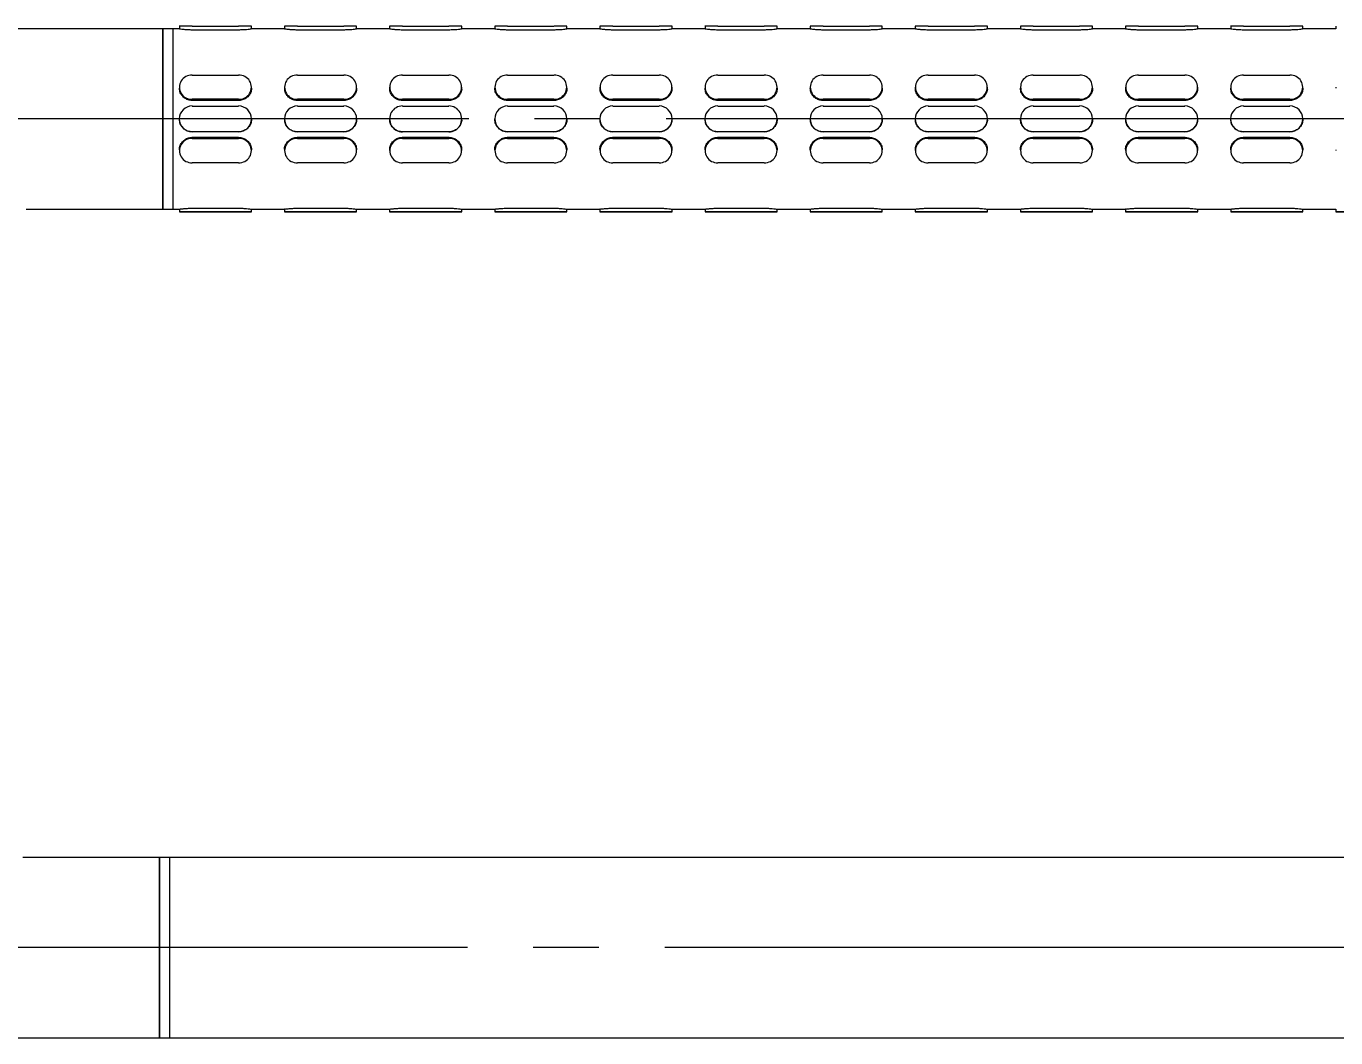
# Model space of a CAD drawing. Extents: x 0 to 2170, y 0 to 1590.
# Drawn here: x 319.8 to 572.6, y 684.1 to 879.4 of the extents above; entities that cross this region are included whole.
import ezdxf

# ---------------------------------------------------------------- set-up
doc = ezdxf.new("R2010")
doc.units = 0
doc.header["$LTSCALE"] = 10
doc.header["$MEASUREMENT"] = 0
doc.header["$PDMODE"] = 3
doc.header["$PDSIZE"] = -10
for name, pattern in [('CENTERX2', [20.32, 12.7, -2.54, 2.54, -2.54]), ('SLD-中心线', [34.29, 30.48, -1.27, 1.27, -1.27]), ('SLD-实线', [0])]:
    doc.linetypes.add(name, pattern=pattern)
doc.layers.get('0').update_dxf_attribs({"linetype": 'CONTINUOUS'})
doc.layers.get('DEFPOINTS').update_dxf_attribs({"linetype": 'CONTINUOUS'})
doc.layers.add('10', color=7, linetype='CONTINUOUS')
doc.layers.add('中心线层', color=1, linetype='CENTERX2', lineweight=25)
doc.styles.add('Daelim Dimension', font='')
doc.styles.get('Daelim Dimension').set_extended_font_data('나눔고딕')
doc.dimstyles.new('DEFAULT', dxfattribs={"dimscale": 2, "dimtxt": 2, "dimasz": 2, "dimexe": 0, "dimexo": 2, "dimgap": 1, "dimtad": 1, "dimdec": 0, "dimzin": 9, "dimdsep": 46, "dimtxsty": 'Daelim Dimension', "dimcen": 0.5, "dimclrd": 5, "dimclre": 5, "dimclrt": 256, "dimadec": 1, "dimazin": 0, "dimtfac": 1, "dimtdec": 0, "dimtix": 1, "dimtmove": 0, "dimatfit": 3, "dimfxl": 1, "dimtolj": 1, "dimtzin": 1, "dimlwd": 9, "dimlwe": 9, "dimarcsym": 0})

# ---------------------------------------------------------------- blocks, each defined once
blk = doc.blocks.new('*D9')
at = {"layer": '10', "color": 5, "lineweight": 9, "transparency": 16777216}
blk.add_arc((754.93, 718.93), 79.23, 92.893, 177.107, dxfattribs=at)
at = {"layer": '10', "color": 5, "transparency": 16777216}
for points in [[(750.91, 798.72), (750.95, 797.39), (754.93, 798.16)], [(676.47, 722.91), (675.14, 722.95), (675.7, 718.93)]]:
    blk.add_solid(points, dxfattribs=at)
at = {"layer": 'DEFPOINTS', "color": 0, "transparency": 16777216}
for p in [(754.93, 839.7), (715.32, 787.54), (754.93, 726.39), (347.48, 718.93), (708.66, 718.93)]:
    blk.add_point(p, dxfattribs=at)
at = {"layer": '10', "color": 7, "transparency": 16777216, "insert": (689.43, 784.43), "char_height": 20, "attachment_point": 5, "rotation": 45, "style": 'Daelim Dimension'}
blk.add_mtext('\\A1;90.0°', dxfattribs=at)

msp = doc.modelspace()

# ---------------------------------------------------------------- linework, layer by layer
at = {"color": 7, "linetype": 'SLD-实线', "lineweight": 15}
for p, q in [((346.14, 878.93), (268.53, 878.93)), ((348.13, 878.93), (346.14, 878.93)), ((346.14, 878.93), (346.14, 844.11)), ((346.14, 857.01), (346.14, 878.93)), ((349.36, 878.93), (348.13, 878.93)), ((348.13, 861.53), (348.13, 878.93)), ((348.13, 857.01), (348.13, 878.93)), ((349.33, 879.43), (349.33, 878.93)), ((351.81, 879.43), (360.77, 879.43)), ((351.81, 878.75), (360.77, 878.75)), ((369.65, 878.93), (363.22, 878.93)), ((363.26, 878.93), (363.26, 879.43)), ((369.62, 879.43), (369.62, 878.93)), ((372.11, 879.43), (381.07, 879.43)), ((372.11, 878.75), (381.07, 878.75)), ((389.95, 878.93), (383.52, 878.93)), ((383.55, 878.93), (383.55, 879.43)), ((389.92, 879.43), (389.92, 878.93)), ((392.41, 879.43), (401.36, 879.43)), ((392.41, 878.75), (401.36, 878.75)), ((410.25, 878.93), (403.82, 878.93)), ((403.85, 878.93), (403.85, 879.43)), ((410.22, 879.43), (410.22, 878.93)), ((412.71, 879.43), (421.66, 879.43)), ((412.71, 878.75), (421.66, 878.75)), ((430.55, 878.93), (424.12, 878.93)), ((424.15, 878.93), (424.15, 879.43)), ((430.52, 879.43), (430.52, 878.93)), ((433.01, 879.43), (441.96, 879.43)), ((433.01, 878.75), (441.96, 878.75)), ((450.85, 878.93), (444.42, 878.93)), ((444.45, 878.93), (444.45, 879.43)), ((450.82, 879.43), (450.82, 878.93)), ((453.3, 879.43), (462.26, 879.43)), ((453.3, 878.75), (462.26, 878.75)), ((471.14, 878.93), (464.71, 878.93)), ((464.75, 878.93), (464.75, 879.43)), ((471.11, 879.43), (471.11, 878.93)), ((473.6, 879.43), (482.56, 879.43)), ((473.6, 878.75), (482.56, 878.75)), ((491.44, 878.93), (485.01, 878.93)), ((485.04, 878.93), (485.04, 879.43)), ((491.41, 879.43), (491.41, 878.93)), ((493.9, 879.43), (502.85, 879.43)), ((493.9, 878.75), (502.85, 878.75)), ((511.74, 878.93), (505.31, 878.93)), ((505.34, 878.93), (505.34, 879.43)), ((511.71, 879.43), (511.71, 878.93)), ((514.2, 879.43), (523.15, 879.43)), ((514.2, 878.75), (523.15, 878.75)), ((532.04, 878.93), (525.61, 878.93)), ((525.64, 878.93), (525.64, 879.43)), ((532.01, 879.43), (532.01, 878.93)), ((534.5, 879.43), (543.45, 879.43)), ((534.5, 878.75), (543.45, 878.75)), ((552.34, 878.93), (545.91, 878.93)), ((545.94, 878.93), (545.94, 879.43)), ((552.31, 879.43), (552.31, 878.93)), ((554.79, 879.43), (563.75, 879.43)), ((554.79, 878.75), (563.75, 878.75)), ((572.63, 878.93), (566.2, 878.93)), ((566.24, 878.93), (566.24, 879.43)), ((572.6, 879.43), (572.6, 878.93)), ((351.81, 869.99), (360.77, 869.99)), ((372.11, 869.99), (381.07, 869.99)), ((392.41, 869.99), (401.36, 869.99)), ((412.71, 869.99), (421.66, 869.99)), ((433.01, 869.99), (441.96, 869.99)), ((453.3, 869.99), (462.26, 869.99)), ((473.6, 869.99), (482.56, 869.99)), ((493.9, 869.99), (502.85, 869.99)), ((514.2, 869.99), (523.15, 869.99)), ((534.5, 869.99), (543.45, 869.99)), ((554.79, 869.99), (563.75, 869.99)), ((349.33, 867.65), (349.33, 867.48)), ((363.26, 867.48), (363.26, 867.65)), ((369.62, 867.65), (369.62, 867.48)), ((383.55, 867.48), (383.55, 867.65)), ((389.92, 867.65), (389.92, 867.48)), ((403.85, 867.48), (403.85, 867.65)), ((410.22, 867.65), (410.22, 867.48)), ((424.15, 867.48), (424.15, 867.65)), ((430.52, 867.65), (430.52, 867.48)), ((444.45, 867.48), (444.45, 867.65)), ((450.82, 867.65), (450.82, 867.48)), ((464.75, 867.48), (464.75, 867.65)), ((471.11, 867.65), (471.11, 867.48)), ((485.04, 867.48), (485.04, 867.65)), ((491.41, 867.65), (491.41, 867.48)), ((505.34, 867.48), (505.34, 867.65)), ((511.71, 867.65), (511.71, 867.48)), ((525.64, 867.48), (525.64, 867.65)), ((532.01, 867.65), (532.01, 867.48)), ((545.94, 867.48), (545.94, 867.65)), ((552.31, 867.65), (552.31, 867.48)), ((566.24, 867.48), (566.24, 867.65)), ((572.6, 867.65), (572.6, 867.48)), ((360.77, 865.31), (351.81, 865.31)), ((360.77, 865.08), (351.81, 865.08)), ((381.07, 865.31), (372.11, 865.31)), ((381.07, 865.08), (372.11, 865.08)), ((401.36, 865.31), (392.41, 865.31)), ((401.36, 865.08), (392.41, 865.08)), ((421.66, 865.31), (412.71, 865.31)), ((421.66, 865.08), (412.71, 865.08)), ((441.96, 865.31), (433.01, 865.31)), ((441.96, 865.08), (433.01, 865.08)), ((462.26, 865.31), (453.3, 865.31)), ((462.26, 865.08), (453.3, 865.08)), ((482.56, 865.31), (473.6, 865.31)), ((482.56, 865.08), (473.6, 865.08)), ((502.85, 865.31), (493.9, 865.31)), ((502.85, 865.08), (493.9, 865.08)), ((523.15, 865.31), (514.2, 865.31)), ((523.15, 865.08), (514.2, 865.08)), ((543.45, 865.31), (534.5, 865.31)), ((543.45, 865.08), (534.5, 865.08)), ((563.75, 865.31), (554.79, 865.31)), ((563.75, 865.08), (554.79, 865.08)), ((351.81, 864.01), (360.77, 864.01)), ((372.11, 864.01), (381.07, 864.01)), ((392.41, 864.01), (401.36, 864.01)), ((412.71, 864.01), (421.66, 864.01)), ((433.01, 864.01), (441.96, 864.01)), ((453.3, 864.01), (462.26, 864.01)), ((473.6, 864.01), (482.56, 864.01)), ((493.9, 864.01), (502.85, 864.01)), ((514.2, 864.01), (523.15, 864.01)), ((534.5, 864.01), (543.45, 864.01)), ((554.79, 864.01), (563.75, 864.01)), ((348.13, 844.11), (348.13, 861.53)), ((349.33, 861.53), (349.33, 861.53)), ((363.26, 861.53), (363.26, 861.53)), ((369.62, 861.53), (369.62, 861.53)), ((383.55, 861.53), (383.55, 861.53)), ((389.92, 861.53), (389.92, 861.53)), ((403.85, 861.53), (403.85, 861.53)), ((410.22, 861.53), (410.22, 861.53)), ((424.15, 861.53), (424.15, 861.53)), ((430.52, 861.53), (430.52, 861.53)), ((444.45, 861.53), (444.45, 861.53)), ((450.82, 861.53), (450.82, 861.53)), ((464.75, 861.53), (464.75, 861.53)), ((471.11, 861.53), (471.11, 861.53)), ((485.04, 861.53), (485.04, 861.53)), ((491.41, 861.53), (491.41, 861.53)), ((505.34, 861.53), (505.34, 861.53)), ((511.71, 861.53), (511.71, 861.53)), ((525.64, 861.53), (525.64, 861.53)), ((532.01, 861.53), (532.01, 861.53)), ((545.94, 861.53), (545.94, 861.53)), ((552.31, 861.53), (552.31, 861.53)), ((566.24, 861.53), (566.24, 861.53)), ((572.6, 861.53), (572.6, 861.53)), ((360.77, 859.04), (351.81, 859.04)), ((360.77, 859.04), (351.81, 859.04)), ((351.81, 857.97), (360.77, 857.97)), ((351.81, 857.74), (360.77, 857.74)), ((381.07, 859.04), (372.11, 859.04)), ((381.07, 859.04), (372.11, 859.04)), ((372.11, 857.97), (381.07, 857.97)), ((372.11, 857.74), (381.07, 857.74)), ((401.36, 859.04), (392.41, 859.04)), ((401.36, 859.04), (392.41, 859.04)), ((392.41, 857.97), (401.36, 857.97)), ((392.41, 857.74), (401.36, 857.74)), ((421.66, 859.04), (412.71, 859.04)), ((421.66, 859.04), (412.71, 859.04)), ((412.71, 857.97), (421.66, 857.97)), ((412.71, 857.74), (421.66, 857.74)), ((441.96, 859.04), (433.01, 859.04)), ((441.96, 859.04), (433.01, 859.04)), ((433.01, 857.97), (441.96, 857.97)), ((433.01, 857.74), (441.96, 857.74)), ((462.26, 859.04), (453.3, 859.04)), ((462.26, 859.04), (453.3, 859.04)), ((453.3, 857.97), (462.26, 857.97)), ((453.3, 857.74), (462.26, 857.74)), ((482.56, 859.04), (473.6, 859.04)), ((482.56, 859.04), (473.6, 859.04)), ((473.6, 857.97), (482.56, 857.97)), ((473.6, 857.74), (482.56, 857.74)), ((502.85, 859.04), (493.9, 859.04)), ((502.85, 859.04), (493.9, 859.04)), ((493.9, 857.97), (502.85, 857.97)), ((493.9, 857.74), (502.85, 857.74)), ((523.15, 859.04), (514.2, 859.04)), ((523.15, 859.04), (514.2, 859.04)), ((514.2, 857.97), (523.15, 857.97)), ((514.2, 857.74), (523.15, 857.74)), ((543.45, 859.04), (534.5, 859.04)), ((543.45, 859.04), (534.5, 859.04)), ((534.5, 857.97), (543.45, 857.97)), ((534.5, 857.74), (543.45, 857.74)), ((563.75, 859.04), (554.79, 859.04)), ((563.75, 859.04), (554.79, 859.04)), ((554.79, 857.97), (563.75, 857.97)), ((554.79, 857.74), (563.75, 857.74)), ((346.14, 844.11), (346.14, 857.01)), ((348.13, 844.11), (348.13, 857.01)), ((349.33, 855.57), (349.33, 855.4)), ((363.26, 855.4), (363.26, 855.57)), ((369.62, 855.57), (369.62, 855.4)), ((383.55, 855.4), (383.55, 855.57)), ((389.92, 855.57), (389.92, 855.4)), ((403.85, 855.4), (403.85, 855.57)), ((410.22, 855.57), (410.22, 855.4)), ((424.15, 855.4), (424.15, 855.57)), ((430.52, 855.57), (430.52, 855.4)), ((444.45, 855.4), (444.45, 855.57)), ((450.82, 855.57), (450.82, 855.4)), ((464.75, 855.4), (464.75, 855.57)), ((471.11, 855.57), (471.11, 855.4)), ((485.04, 855.4), (485.04, 855.57)), ((491.41, 855.57), (491.41, 855.4)), ((505.34, 855.4), (505.34, 855.57)), ((511.71, 855.57), (511.71, 855.4)), ((525.64, 855.4), (525.64, 855.57)), ((532.01, 855.57), (532.01, 855.4)), ((545.94, 855.4), (545.94, 855.57)), ((552.31, 855.57), (552.31, 855.4)), ((566.24, 855.4), (566.24, 855.57)), ((572.6, 855.57), (572.6, 855.4)), ((360.77, 853.06), (351.81, 853.06)), ((381.07, 853.06), (372.11, 853.06)), ((401.36, 853.06), (392.41, 853.06)), ((421.66, 853.06), (412.71, 853.06)), ((441.96, 853.06), (433.01, 853.06)), ((462.26, 853.06), (453.3, 853.06)), ((482.56, 853.06), (473.6, 853.06)), ((502.85, 853.06), (493.9, 853.06)), ((523.15, 853.06), (514.2, 853.06)), ((543.45, 853.06), (534.5, 853.06)), ((563.75, 853.06), (554.79, 853.06)), ((319.77, 844.11), (346.14, 844.11)), ((346.14, 844.11), (348.13, 844.11)), ((348.13, 844.11), (349.33, 844.11)), ((349.33, 844.11), (349.33, 843.61)), ((351.81, 844.29), (360.77, 844.29)), ((351.81, 843.61), (360.77, 843.61)), ((360.77, 843.61), (351.81, 843.61)), ((363.26, 844.11), (369.62, 844.11)), ((363.26, 843.61), (363.26, 844.11)), ((369.62, 844.11), (369.62, 843.61)), ((372.11, 844.29), (381.07, 844.29)), ((381.07, 843.61), (372.11, 843.61)), ((372.11, 843.61), (381.07, 843.61)), ((383.55, 844.11), (389.92, 844.11)), ((383.55, 843.61), (383.55, 844.11)), ((389.92, 844.11), (389.92, 843.61)), ((392.41, 844.29), (401.36, 844.29)), ((392.41, 843.61), (401.36, 843.61)), ((401.36, 843.61), (392.41, 843.61)), ((403.85, 844.11), (410.22, 844.11)), ((403.85, 843.61), (403.85, 844.11)), ((410.22, 844.11), (410.22, 843.61)), ((412.71, 844.29), (421.66, 844.29)), ((412.71, 843.61), (421.66, 843.61)), ((421.66, 843.61), (412.71, 843.61)), ((424.15, 844.11), (430.52, 844.11)), ((424.15, 843.61), (424.15, 844.11)), ((430.52, 844.11), (430.52, 843.61)), ((433.01, 844.29), (441.96, 844.29)), ((433.01, 843.61), (441.96, 843.61)), ((441.96, 843.61), (433.01, 843.61)), ((444.45, 844.11), (450.82, 844.11)), ((444.45, 843.61), (444.45, 844.11)), ((450.82, 844.11), (450.82, 843.61)), ((453.3, 844.29), (462.26, 844.29)), ((462.26, 843.61), (453.3, 843.61)), ((453.3, 843.61), (462.26, 843.61)), ((464.75, 844.11), (471.11, 844.11)), ((464.75, 843.61), (464.75, 844.11)), ((471.11, 844.11), (471.11, 843.61)), ((473.6, 844.29), (482.56, 844.29)), ((482.56, 843.61), (473.6, 843.61)), ((473.6, 843.61), (482.56, 843.61)), ((485.04, 844.11), (491.41, 844.11)), ((485.04, 843.61), (485.04, 844.11)), ((491.41, 844.11), (491.41, 843.61)), ((493.9, 844.29), (502.85, 844.29)), ((493.9, 843.61), (502.85, 843.61)), ((502.85, 843.61), (493.9, 843.61)), ((505.34, 844.11), (511.71, 844.11)), ((505.34, 843.61), (505.34, 844.11)), ((511.71, 844.11), (511.71, 843.61)), ((514.2, 844.29), (523.15, 844.29)), ((523.15, 843.61), (514.2, 843.61)), ((514.2, 843.61), (523.15, 843.61)), ((525.64, 844.11), (532.01, 844.11)), ((525.64, 843.61), (525.64, 844.11)), ((532.01, 844.11), (532.01, 843.61)), ((534.5, 844.29), (543.45, 844.29)), ((543.45, 843.61), (534.5, 843.61)), ((534.5, 843.61), (543.45, 843.61)), ((545.94, 844.11), (552.31, 844.11)), ((545.94, 843.61), (545.94, 844.11)), ((552.31, 844.11), (552.31, 843.61)), ((554.79, 844.29), (563.75, 844.29)), ((554.79, 843.61), (563.75, 843.61)), ((563.75, 843.61), (554.79, 843.61)), ((566.24, 844.11), (572.6, 844.11)), ((566.24, 843.61), (566.24, 844.11)), ((572.6, 844.11), (572.6, 843.61)), ((345.49, 718.93), (319.12, 718.93)), ((347.48, 718.93), (345.49, 718.93)), ((345.49, 718.93), (345.49, 684.11)), ((345.49, 697.01), (345.49, 718.93)), ((708.66, 718.93), (347.48, 718.93)), ((347.48, 698.45), (347.48, 718.93)), ((347.48, 697.01), (347.48, 718.93)), ((347.48, 684.11), (347.48, 698.45)), ((345.49, 684.11), (345.49, 697.01)), ((347.48, 684.11), (347.48, 697.01)), ((267.88, 684.11), (345.49, 684.11)), ((345.49, 684.11), (347.48, 684.11)), ((347.48, 684.11), (708.66, 684.11))]:
    msp.add_line(p, q, dxfattribs=at)
at = {"color": 7, "linetype": 'SLD-实线', "lineweight": 15, "flags": 128}
for points in [[(351.81, 843.61), (350.86, 843.61), (350.05, 843.61), (349.52, 843.61), (349.33, 843.61), (349.52, 843.61), (350.05, 843.61), (350.86, 843.61), (351.81, 843.61)], [(360.77, 843.61), (361.72, 843.61), (362.53, 843.61), (363.07, 843.61), (363.26, 843.61), (363.07, 843.61), (362.53, 843.61), (361.72, 843.61), (360.77, 843.61)], [(372.11, 843.61), (371.16, 843.61), (370.35, 843.61), (369.81, 843.61), (369.62, 843.61), (369.81, 843.61), (370.35, 843.61), (371.16, 843.61), (372.11, 843.61)], [(381.07, 843.61), (382.02, 843.61), (382.83, 843.61), (383.36, 843.61), (383.55, 843.61), (383.36, 843.61), (382.83, 843.61), (382.02, 843.61), (381.07, 843.61)], [(392.41, 843.61), (391.46, 843.61), (390.65, 843.61), (390.11, 843.61), (389.92, 843.61), (390.11, 843.61), (390.65, 843.61), (391.46, 843.61), (392.41, 843.61)], [(401.36, 843.61), (402.32, 843.61), (403.12, 843.61), (403.66, 843.61), (403.85, 843.61), (403.66, 843.61), (403.12, 843.61), (402.32, 843.61), (401.36, 843.61)], [(412.71, 843.61), (411.76, 843.61), (410.95, 843.61), (410.41, 843.61), (410.22, 843.61), (410.41, 843.61), (410.95, 843.61), (411.76, 843.61), (412.71, 843.61)], [(421.66, 843.61), (422.61, 843.61), (423.42, 843.61), (423.96, 843.61), (424.15, 843.61), (423.96, 843.61), (423.42, 843.61), (422.61, 843.61), (421.66, 843.61)], [(433.01, 843.61), (432.05, 843.61), (431.25, 843.61), (430.71, 843.61), (430.52, 843.61), (430.71, 843.61), (431.25, 843.61), (432.05, 843.61), (433.01, 843.61)], [(441.96, 843.61), (442.91, 843.61), (443.72, 843.61), (444.26, 843.61), (444.45, 843.61), (444.26, 843.61), (443.72, 843.61), (442.91, 843.61), (441.96, 843.61)], [(453.3, 843.61), (452.35, 843.61), (451.54, 843.61), (451.01, 843.61), (450.82, 843.61), (451.01, 843.61), (451.54, 843.61), (452.35, 843.61), (453.3, 843.61)], [(462.26, 843.61), (463.21, 843.61), (464.02, 843.61), (464.56, 843.61), (464.75, 843.61), (464.56, 843.61), (464.02, 843.61), (463.21, 843.61), (462.26, 843.61)], [(473.6, 843.61), (472.65, 843.61), (471.84, 843.61), (471.3, 843.61), (471.11, 843.61), (471.3, 843.61), (471.84, 843.61), (472.65, 843.61), (473.6, 843.61)], [(482.56, 843.61), (483.51, 843.61), (484.32, 843.61), (484.85, 843.61), (485.04, 843.61), (484.85, 843.61), (484.32, 843.61), (483.51, 843.61), (482.56, 843.61)], [(493.9, 843.61), (492.95, 843.61), (492.14, 843.61), (491.6, 843.61), (491.41, 843.61), (491.6, 843.61), (492.14, 843.61), (492.95, 843.61), (493.9, 843.61)], [(502.85, 843.61), (503.81, 843.61), (504.61, 843.61), (505.15, 843.61), (505.34, 843.61), (505.15, 843.61), (504.61, 843.61), (503.81, 843.61), (502.85, 843.61)], [(514.2, 843.61), (513.25, 843.61), (512.44, 843.61), (511.9, 843.61), (511.71, 843.61), (511.9, 843.61), (512.44, 843.61), (513.25, 843.61), (514.2, 843.61)], [(523.15, 843.61), (524.1, 843.61), (524.91, 843.61), (525.45, 843.61), (525.64, 843.61), (525.45, 843.61), (524.91, 843.61), (524.1, 843.61), (523.15, 843.61)], [(534.5, 843.61), (533.54, 843.61), (532.74, 843.61), (532.2, 843.61), (532.01, 843.61), (532.2, 843.61), (532.74, 843.61), (533.54, 843.61), (534.5, 843.61)], [(543.45, 843.61), (544.4, 843.61), (545.21, 843.61), (545.75, 843.61), (545.94, 843.61), (545.75, 843.61), (545.21, 843.61), (544.4, 843.61), (543.45, 843.61)], [(554.79, 843.61), (553.84, 843.61), (553.03, 843.61), (552.5, 843.61), (552.31, 843.61), (552.5, 843.61), (553.03, 843.61), (553.84, 843.61), (554.79, 843.61)], [(563.75, 843.61), (564.7, 843.61), (565.51, 843.61), (566.05, 843.61), (566.24, 843.61), (566.05, 843.61), (565.51, 843.61), (564.7, 843.61), (563.75, 843.61)], [(575.09, 843.61), (574.14, 843.61), (573.33, 843.61), (572.79, 843.61), (572.6, 843.61), (572.79, 843.61), (573.33, 843.61), (574.14, 843.61), (575.09, 843.61)]]:
    msp.add_lwpolyline(points, dxfattribs=at)
at = {"color": 7, "linetype": 'SLD-实线', "lineweight": 15}
for centre, radius, start, end in [((351.18, -347.01), 1226.44, 89.97058, 90.08679), ((361.4, -347.08), 1226.51, 89.91321, 90.02941), ((371.48, -347.03), 1226.46, 89.97058, 90.08679), ((381.7, -347.03), 1226.46, 89.91321, 90.02942), ((391.78, -347.09), 1226.52, 89.97059, 90.08679), ((401.99, -347.09), 1226.52, 89.91321, 90.02941), ((412.08, -347.03), 1226.46, 89.97058, 90.08679), ((422.29, -347.06), 1226.49, 89.91321, 90.02942), ((432.38, -347.08), 1226.51, 89.97059, 90.08679), ((442.59, -347.01), 1226.44, 89.91321, 90.02942), ((452.67, -347.01), 1226.44, 89.97058, 90.08679), ((462.89, -347.05), 1226.48, 89.91321, 90.02942), ((472.97, -347.05), 1226.48, 89.97058, 90.08679), ((483.19, -347.03), 1226.46, 89.91321, 90.02942), ((493.27, -347.04), 1226.47, 89.97058, 90.08679), ((503.48, -347.03), 1226.46, 89.91321, 90.02942), ((513.57, -347.03), 1226.46, 89.97058, 90.08679), ((523.78, -347.04), 1226.47, 89.91321, 90.02942), ((533.87, -347.03), 1226.46, 89.97058, 90.08679), ((544.08, -347.05), 1226.48, 89.91321, 90.02942), ((554.16, -347.02), 1226.45, 89.97058, 90.08679), ((564.38, -347.06), 1226.49, 89.91321, 90.02942), ((351.7, 867.65), 2.34, 87.1236, 272.8764), ((360.89, 867.65), 2.34, 267.1241, 92.8759), ((371.99, 867.65), 2.34, 87.1241, 272.8759), ((381.18, 867.65), 2.34, 267.1241, 92.8759), ((392.29, 867.65), 2.34, 87.1234, 272.8766), ((401.48, 867.65), 2.34, 267.1234, 92.8766), ((412.59, 867.65), 2.34, 87.1241, 272.8759), ((421.78, 867.65), 2.34, 267.1241, 92.8759), ((432.89, 867.65), 2.34, 87.1241, 272.8759), ((442.08, 867.65), 2.34, 267.1236, 92.8764), ((453.19, 867.65), 2.34, 87.1236, 272.8764), ((462.38, 867.65), 2.34, 267.1241, 92.8759), ((473.48, 867.65), 2.34, 87.1241, 272.8759), ((482.67, 867.65), 2.34, 267.1239, 92.8761), ((493.78, 867.65), 2.34, 87.1239, 272.8761), ((502.97, 867.65), 2.34, 267.1239, 92.8761), ((514.08, 867.65), 2.34, 87.1239, 272.8761), ((523.27, 867.65), 2.34, 267.1239, 92.8761), ((534.38, 867.65), 2.34, 87.1239, 272.8761), ((543.57, 867.65), 2.34, 267.1241, 92.8759), ((554.68, 867.65), 2.34, 87.1239, 272.8761), ((563.87, 867.65), 2.34, 267.1238, 92.8762), ((351.81, 861.53), 2.49, 90.0001, 269.9999), ((360.77, 861.53), 2.49, 270.0005, 89.9995), ((372.11, 861.53), 2.49, 90.0005, 269.9995), ((381.07, 861.53), 2.49, 270.0005, 89.9995), ((392.41, 861.53), 2.49, 89.9999, 270.0001), ((401.36, 861.53), 2.49, 269.9999, 90.0001), ((412.71, 861.53), 2.49, 90.0005, 269.9995), ((421.66, 861.53), 2.49, 270.0005, 89.9995), ((433.01, 861.53), 2.49, 90.0005, 269.9995), ((441.96, 861.53), 2.49, 270.0001, 89.9999), ((453.3, 861.53), 2.49, 90.0001, 269.9999), ((462.26, 861.53), 2.49, 270.0005, 89.9995), ((473.6, 861.53), 2.49, 90.0005, 269.9995), ((482.56, 861.53), 2.49, 270.0003, 89.9997), ((493.9, 861.53), 2.49, 90.0003, 269.9997), ((502.85, 861.53), 2.49, 270.0003, 89.9997), ((514.2, 861.53), 2.49, 90.0003, 269.9997), ((523.15, 861.53), 2.49, 270.0003, 89.9997), ((534.5, 861.53), 2.49, 90.0003, 269.9997), ((543.45, 861.53), 2.49, 270.0005, 89.9995), ((554.79, 861.53), 2.49, 90.0003, 269.9997), ((563.75, 861.53), 2.49, 270.0002, 89.9998), ((351.7, 855.4), 2.34, 87.1406, 272.8594), ((360.89, 855.4), 2.34, 267.1411, 92.8589), ((371.99, 855.4), 2.34, 87.1411, 272.8589), ((381.18, 855.4), 2.34, 267.1411, 92.8589), ((392.29, 855.4), 2.34, 87.1404, 272.8596), ((401.48, 855.4), 2.34, 267.1404, 92.8596), ((412.59, 855.4), 2.34, 87.1411, 272.8589), ((421.78, 855.4), 2.34, 267.1411, 92.8589), ((432.89, 855.4), 2.34, 87.1411, 272.8589), ((442.08, 855.4), 2.34, 267.1406, 92.8594), ((453.19, 855.4), 2.34, 87.1406, 272.8594), ((462.38, 855.4), 2.34, 267.1411, 92.8589), ((473.48, 855.4), 2.34, 87.1411, 272.8589), ((482.67, 855.4), 2.34, 267.1408, 92.8592), ((493.78, 855.4), 2.34, 87.1408, 272.8592), ((502.97, 855.4), 2.34, 267.1408, 92.8592), ((514.08, 855.4), 2.34, 87.1408, 272.8592), ((523.27, 855.4), 2.34, 267.1408, 92.8592), ((534.38, 855.4), 2.34, 87.1408, 272.8592), ((543.57, 855.4), 2.34, 267.1411, 92.8589), ((554.68, 855.4), 2.34, 87.1408, 272.8592), ((563.87, 855.4), 2.34, 267.1407, 92.8593)]:
    msp.add_arc(centre, radius, start, end, dxfattribs=at)
for points, knots in [([(349.36, 878.93), (349.35, 878.93), (349.31, 878.93), (349.54, 878.9), (350.01, 878.84), (350.7, 878.78), (351.34, 878.76), (351.72, 878.75), (351.81, 878.75)], [0, 0, 0, 0, 0.068797, 0.28164, 0.495233, 0.710728, 0.926341, 1, 1, 1, 1]), ([(360.77, 878.75), (361.05, 878.76), (361.6, 878.77), (362.35, 878.82), (362.9, 878.88), (363.22, 878.93), (363.22, 878.93), (363.22, 878.93)], [0, 0, 0, 0, 0.2138247, 0.4276074, 0.6427589, 0.8588299, 1, 1, 1, 1]), ([(369.65, 878.93), (369.65, 878.93), (369.61, 878.93), (369.84, 878.9), (370.31, 878.84), (371, 878.78), (371.64, 878.76), (372.02, 878.75), (372.11, 878.75)], [0, 0, 0, 0, 0.068797, 0.281638, 0.495232, 0.710727, 0.926341, 1, 1, 1, 1]), ([(381.07, 878.75), (381.34, 878.76), (381.9, 878.77), (382.64, 878.82), (383.2, 878.88), (383.52, 878.93), (383.52, 878.93), (383.52, 878.93)], [0, 0, 0, 0, 0.213832, 0.427607, 0.642758, 0.858831, 1, 1, 1, 1]), ([(389.95, 878.93), (389.94, 878.93), (389.91, 878.93), (390.14, 878.9), (390.61, 878.84), (391.3, 878.78), (391.94, 878.76), (392.31, 878.75), (392.41, 878.75)], [0, 0, 0, 0, 0.068797, 0.281639, 0.495232, 0.710721, 0.926341, 1, 1, 1, 1]), ([(401.36, 878.75), (401.64, 878.76), (402.2, 878.77), (402.94, 878.82), (403.5, 878.88), (403.82, 878.93), (403.82, 878.93), (403.82, 878.93)], [0, 0, 0, 0, 0.213831, 0.4276057, 0.6427611, 0.8588307, 1, 1, 1, 1]), ([(410.25, 878.93), (410.24, 878.93), (410.21, 878.93), (410.43, 878.9), (410.9, 878.84), (411.6, 878.78), (412.24, 878.76), (412.61, 878.75), (412.71, 878.75)], [0, 0, 0, 0, 0.068797, 0.28164, 0.495233, 0.710728, 0.926341, 1, 1, 1, 1]), ([(421.66, 878.75), (421.94, 878.76), (422.5, 878.77), (423.24, 878.82), (423.8, 878.88), (424.12, 878.93), (424.12, 878.93), (424.12, 878.93)], [0, 0, 0, 0, 0.213832, 0.4276079, 0.6427592, 0.85883, 1, 1, 1, 1]), ([(430.55, 878.93), (430.54, 878.93), (430.51, 878.93), (430.73, 878.9), (431.2, 878.84), (431.9, 878.78), (432.54, 878.76), (432.91, 878.75), (433.01, 878.75)], [0, 0, 0, 0, 0.068797, 0.281639, 0.495237, 0.710726, 0.926341, 1, 1, 1, 1]), ([(441.96, 878.75), (442.24, 878.76), (442.79, 878.77), (443.54, 878.82), (444.1, 878.88), (444.42, 878.93), (444.42, 878.93), (444.42, 878.93)], [0, 0, 0, 0, 0.213831, 0.427606, 0.642761, 0.858831, 1, 1, 1, 1]), ([(450.85, 878.93), (450.84, 878.93), (450.8, 878.93), (451.03, 878.9), (451.5, 878.84), (452.19, 878.78), (452.83, 878.76), (453.21, 878.75), (453.3, 878.75)], [0, 0, 0, 0, 0.068797, 0.28164, 0.495233, 0.710728, 0.926341, 1, 1, 1, 1]), ([(462.26, 878.75), (462.54, 878.76), (463.09, 878.77), (463.84, 878.82), (464.39, 878.88), (464.71, 878.93), (464.71, 878.93), (464.71, 878.93)], [0, 0, 0, 0, 0.213829, 0.427605, 0.642759, 0.85883, 1, 1, 1, 1]), ([(471.14, 878.93), (471.14, 878.93), (471.1, 878.93), (471.33, 878.9), (471.8, 878.84), (472.49, 878.78), (473.13, 878.76), (473.51, 878.75), (473.6, 878.75)], [0, 0, 0, 0, 0.068797, 0.281641, 0.495235, 0.710727, 0.926344, 1, 1, 1, 1]), ([(482.56, 878.75), (482.83, 878.76), (483.39, 878.77), (484.13, 878.82), (484.69, 878.88), (485.01, 878.93), (485.01, 878.93), (485.01, 878.93)], [0, 0, 0, 0, 0.213832, 0.427607, 0.64276, 0.858831, 1, 1, 1, 1]), ([(491.44, 878.93), (491.43, 878.93), (491.4, 878.93), (491.63, 878.9), (492.1, 878.84), (492.79, 878.78), (493.43, 878.76), (493.8, 878.75), (493.9, 878.75)], [0, 0, 0, 0, 0.068797, 0.281639, 0.495235, 0.710727, 0.926341, 1, 1, 1, 1]), ([(502.85, 878.75), (503.13, 878.76), (503.69, 878.77), (504.43, 878.82), (504.99, 878.88), (505.31, 878.93), (505.31, 878.93), (505.31, 878.93)], [0, 0, 0, 0, 0.213832, 0.427607, 0.64276, 0.858831, 1, 1, 1, 1]), ([(511.74, 878.93), (511.73, 878.93), (511.7, 878.93), (511.92, 878.9), (512.39, 878.84), (513.09, 878.78), (513.73, 878.76), (514.1, 878.75), (514.2, 878.75)], [0, 0, 0, 0, 0.068797, 0.281639, 0.495233, 0.710727, 0.926341, 1, 1, 1, 1]), ([(523.15, 878.75), (523.43, 878.76), (523.99, 878.77), (524.73, 878.82), (525.29, 878.88), (525.61, 878.93), (525.61, 878.93), (525.61, 878.93)], [0, 0, 0, 0, 0.2138279, 0.4276067, 0.6427601, 0.8588305, 1, 1, 1, 1]), ([(532.04, 878.93), (532.03, 878.93), (532, 878.93), (532.22, 878.9), (532.69, 878.84), (533.39, 878.78), (534.03, 878.76), (534.4, 878.75), (534.5, 878.75)], [0, 0, 0, 0, 0.068797, 0.281639, 0.495232, 0.710727, 0.926341, 1, 1, 1, 1]), ([(543.45, 878.75), (543.73, 878.76), (544.28, 878.77), (545.03, 878.82), (545.59, 878.88), (545.91, 878.93), (545.91, 878.93), (545.91, 878.93)], [0, 0, 0, 0, 0.2138279, 0.4276067, 0.6427601, 0.8588305, 1, 1, 1, 1]), ([(552.34, 878.93), (552.33, 878.93), (552.29, 878.93), (552.52, 878.9), (552.99, 878.84), (553.68, 878.78), (554.32, 878.76), (554.7, 878.75), (554.79, 878.75)], [0, 0, 0, 0, 0.068797, 0.28164, 0.495233, 0.710728, 0.926341, 1, 1, 1, 1]), ([(563.75, 878.75), (564.03, 878.76), (564.58, 878.77), (565.33, 878.82), (565.88, 878.88), (566.2, 878.93), (566.2, 878.93), (566.2, 878.93)], [0, 0, 0, 0, 0.213831, 0.427609, 0.64276, 0.858831, 1, 1, 1, 1]), ([(351.81, 865.08), (351.54, 865.11), (350.98, 865.16), (350.24, 865.58), (349.68, 866.19), (349.36, 866.86), (349.36, 867.31), (349.36, 867.48)], [0, 0, 0, 0, 0.213248, 0.426441, 0.641009, 0.85649, 1, 1, 1, 1]), ([(363.23, 867.48), (363.23, 867.39), (363.27, 867.05), (363.04, 866.44), (362.57, 865.78), (361.88, 865.29), (361.24, 865.1), (360.86, 865.09), (360.77, 865.08)], [0, 0, 0, 0, 0.070499, 0.28295, 0.496156, 0.711255, 0.926483, 1, 1, 1, 1]), ([(372.11, 865.08), (371.83, 865.11), (371.28, 865.16), (370.53, 865.58), (369.98, 866.19), (369.66, 866.86), (369.66, 867.31), (369.66, 867.48)], [0, 0, 0, 0, 0.213249, 0.426443, 0.641007, 0.856489, 1, 1, 1, 1]), ([(383.52, 867.48), (383.53, 867.39), (383.57, 867.05), (383.34, 866.44), (382.87, 865.78), (382.18, 865.29), (381.54, 865.1), (381.16, 865.09), (381.07, 865.08)], [0, 0, 0, 0, 0.070499, 0.282948, 0.496153, 0.711256, 0.926475, 1, 1, 1, 1]), ([(392.41, 865.08), (392.13, 865.11), (391.58, 865.16), (390.83, 865.58), (390.27, 866.19), (389.95, 866.86), (389.95, 867.31), (389.95, 867.48)], [0, 0, 0, 0, 0.213248, 0.426441, 0.641009, 0.85649, 1, 1, 1, 1]), ([(403.82, 867.48), (403.83, 867.39), (403.86, 867.05), (403.64, 866.44), (403.17, 865.78), (402.48, 865.29), (401.84, 865.1), (401.46, 865.09), (401.36, 865.08)], [0, 0, 0, 0, 0.070499, 0.282948, 0.496153, 0.711256, 0.926475, 1, 1, 1, 1]), ([(412.71, 865.08), (412.43, 865.11), (411.87, 865.16), (411.13, 865.58), (410.57, 866.19), (410.25, 866.86), (410.25, 867.31), (410.25, 867.48)], [0, 0, 0, 0, 0.213249, 0.426442, 0.641005, 0.856489, 1, 1, 1, 1]), ([(424.12, 867.48), (424.13, 867.39), (424.16, 867.05), (423.94, 866.44), (423.47, 865.78), (422.77, 865.29), (422.13, 865.1), (421.76, 865.09), (421.66, 865.08)], [0, 0, 0, 0, 0.070499, 0.282946, 0.496152, 0.711256, 0.926475, 1, 1, 1, 1]), ([(433.01, 865.08), (432.73, 865.11), (432.17, 865.16), (431.43, 865.58), (430.87, 866.19), (430.55, 866.86), (430.55, 867.31), (430.55, 867.48)], [0, 0, 0, 0, 0.213242, 0.426442, 0.641007, 0.856489, 1, 1, 1, 1]), ([(444.42, 867.48), (444.43, 867.39), (444.46, 867.05), (444.24, 866.44), (443.76, 865.78), (443.07, 865.29), (442.43, 865.1), (442.06, 865.09), (441.96, 865.08)], [0, 0, 0, 0, 0.070499, 0.282948, 0.496153, 0.711256, 0.926475, 1, 1, 1, 1]), ([(453.3, 865.08), (453.03, 865.11), (452.47, 865.16), (451.73, 865.58), (451.17, 866.19), (450.85, 866.86), (450.85, 867.31), (450.85, 867.48)], [0, 0, 0, 0, 0.213248, 0.426441, 0.641009, 0.85649, 1, 1, 1, 1]), ([(464.72, 867.48), (464.72, 867.39), (464.76, 867.05), (464.53, 866.44), (464.06, 865.78), (463.37, 865.29), (462.73, 865.1), (462.35, 865.09), (462.26, 865.08)], [0, 0, 0, 0, 0.070499, 0.282949, 0.496155, 0.711259, 0.926475, 1, 1, 1, 1]), ([(473.6, 865.08), (473.32, 865.11), (472.77, 865.16), (472.02, 865.58), (471.47, 866.19), (471.15, 866.86), (471.15, 867.31), (471.15, 867.48)], [0, 0, 0, 0, 0.213245, 0.426442, 0.641008, 0.856489, 1, 1, 1, 1]), ([(485.01, 867.48), (485.02, 867.39), (485.06, 867.05), (484.83, 866.44), (484.36, 865.78), (483.67, 865.29), (483.03, 865.1), (482.65, 865.09), (482.56, 865.08)], [0, 0, 0, 0, 0.070499, 0.282947, 0.496153, 0.711256, 0.926475, 1, 1, 1, 1]), ([(493.9, 865.08), (493.62, 865.11), (493.07, 865.16), (492.32, 865.58), (491.76, 866.19), (491.44, 866.86), (491.44, 867.31), (491.44, 867.48)], [0, 0, 0, 0, 0.213245, 0.426442, 0.641008, 0.856489, 1, 1, 1, 1]), ([(505.31, 867.48), (505.32, 867.39), (505.35, 867.05), (505.13, 866.44), (504.66, 865.78), (503.97, 865.29), (503.33, 865.1), (502.95, 865.09), (502.85, 865.08)], [0, 0, 0, 0, 0.070499, 0.282947, 0.496153, 0.711256, 0.926475, 1, 1, 1, 1]), ([(514.2, 865.08), (513.92, 865.11), (513.36, 865.16), (512.62, 865.58), (512.06, 866.19), (511.74, 866.86), (511.74, 867.31), (511.74, 867.48)], [0, 0, 0, 0, 0.213249, 0.426442, 0.641008, 0.856489, 1, 1, 1, 1]), ([(525.61, 867.48), (525.62, 867.39), (525.65, 867.05), (525.43, 866.44), (524.96, 865.78), (524.26, 865.29), (523.62, 865.1), (523.25, 865.09), (523.15, 865.08)], [0, 0, 0, 0, 0.070499, 0.282947, 0.496155, 0.711256, 0.926475, 1, 1, 1, 1]), ([(534.5, 865.08), (534.22, 865.11), (533.66, 865.16), (532.92, 865.58), (532.36, 866.19), (532.04, 866.86), (532.04, 867.31), (532.04, 867.48)], [0, 0, 0, 0, 0.213249, 0.426442, 0.641008, 0.856489, 1, 1, 1, 1]), ([(545.91, 867.48), (545.92, 867.39), (545.95, 867.05), (545.73, 866.44), (545.25, 865.78), (544.56, 865.29), (543.92, 865.1), (543.55, 865.09), (543.45, 865.08)], [0, 0, 0, 0, 0.070499, 0.282949, 0.496155, 0.711256, 0.926479, 1, 1, 1, 1]), ([(554.79, 865.08), (554.52, 865.11), (553.96, 865.16), (553.22, 865.58), (552.66, 866.19), (552.34, 866.86), (552.34, 867.31), (552.34, 867.48)], [0, 0, 0, 0, 0.213249, 0.426442, 0.641008, 0.856489, 1, 1, 1, 1]), ([(566.21, 867.48), (566.21, 867.39), (566.25, 867.05), (566.02, 866.44), (565.55, 865.78), (564.86, 865.29), (564.22, 865.1), (563.84, 865.09), (563.75, 865.08)], [0, 0, 0, 0, 0.070499, 0.282948, 0.496153, 0.711253, 0.926476, 1, 1, 1, 1]), ([(351.81, 859.04), (351.54, 859.07), (350.98, 859.12), (350.24, 859.54), (349.68, 860.17), (349.36, 860.87), (349.36, 861.34), (349.36, 861.53)], [0, 0, 0, 0, 0.213249, 0.42644, 0.641009, 0.85649, 1, 1, 1, 1]), ([(363.23, 861.52), (363.23, 861.43), (363.27, 861.07), (363.04, 860.43), (362.57, 859.74), (361.88, 859.25), (361.24, 859.06), (360.86, 859.04), (360.77, 859.04)], [0, 0, 0, 0, 0.070496, 0.282949, 0.496159, 0.711256, 0.926482, 1, 1, 1, 1]), ([(372.11, 859.04), (371.83, 859.07), (371.28, 859.12), (370.53, 859.54), (369.98, 860.17), (369.66, 860.87), (369.66, 861.34), (369.66, 861.53)], [0, 0, 0, 0, 0.21325, 0.426442, 0.641007, 0.85649, 1, 1, 1, 1]), ([(383.52, 861.52), (383.53, 861.43), (383.57, 861.07), (383.34, 860.43), (382.87, 859.74), (382.18, 859.25), (381.54, 859.06), (381.16, 859.04), (381.07, 859.04)], [0, 0, 0, 0, 0.070495, 0.282947, 0.496156, 0.711257, 0.926475, 1, 1, 1, 1]), ([(392.41, 859.04), (392.13, 859.07), (391.58, 859.12), (390.83, 859.54), (390.27, 860.17), (389.95, 860.87), (389.95, 861.34), (389.95, 861.53)], [0, 0, 0, 0, 0.213249, 0.42644, 0.641009, 0.85649, 1, 1, 1, 1]), ([(403.82, 861.52), (403.83, 861.43), (403.86, 861.07), (403.64, 860.43), (403.17, 859.74), (402.48, 859.25), (401.84, 859.06), (401.46, 859.04), (401.36, 859.04)], [0, 0, 0, 0, 0.070495, 0.282947, 0.496156, 0.711257, 0.926475, 1, 1, 1, 1]), ([(412.71, 859.04), (412.43, 859.07), (411.87, 859.12), (411.13, 859.54), (410.57, 860.17), (410.25, 860.87), (410.25, 861.34), (410.25, 861.53)], [0, 0, 0, 0, 0.21325, 0.426441, 0.641005, 0.85649, 1, 1, 1, 1]), ([(424.12, 861.52), (424.13, 861.43), (424.16, 861.07), (423.94, 860.43), (423.47, 859.74), (422.77, 859.25), (422.13, 859.06), (421.76, 859.04), (421.66, 859.04)], [0, 0, 0, 0, 0.070495, 0.282945, 0.496155, 0.711257, 0.926475, 1, 1, 1, 1]), ([(433.01, 859.04), (432.73, 859.07), (432.17, 859.12), (431.43, 859.54), (430.87, 860.17), (430.55, 860.87), (430.55, 861.34), (430.55, 861.53)], [0, 0, 0, 0, 0.213243, 0.426442, 0.641007, 0.85649, 1, 1, 1, 1]), ([(444.42, 861.52), (444.43, 861.43), (444.46, 861.07), (444.24, 860.43), (443.76, 859.74), (443.07, 859.25), (442.43, 859.06), (442.06, 859.04), (441.96, 859.04)], [0, 0, 0, 0, 0.070495, 0.282947, 0.496156, 0.711257, 0.926475, 1, 1, 1, 1]), ([(453.3, 859.04), (453.03, 859.07), (452.47, 859.12), (451.73, 859.54), (451.17, 860.17), (450.85, 860.87), (450.85, 861.34), (450.85, 861.53)], [0, 0, 0, 0, 0.213249, 0.42644, 0.641009, 0.85649, 1, 1, 1, 1]), ([(464.72, 861.52), (464.72, 861.43), (464.76, 861.07), (464.53, 860.43), (464.06, 859.74), (463.37, 859.25), (462.73, 859.06), (462.35, 859.04), (462.26, 859.04)], [0, 0, 0, 0, 0.070496, 0.282948, 0.496158, 0.71126, 0.926475, 1, 1, 1, 1]), ([(473.6, 859.04), (473.32, 859.07), (472.77, 859.12), (472.02, 859.54), (471.47, 860.17), (471.15, 860.87), (471.15, 861.34), (471.15, 861.53)], [0, 0, 0, 0, 0.213246, 0.426441, 0.641008, 0.85649, 1, 1, 1, 1]), ([(485.01, 861.52), (485.02, 861.43), (485.06, 861.07), (484.83, 860.43), (484.36, 859.74), (483.67, 859.25), (483.03, 859.06), (482.65, 859.04), (482.56, 859.04)], [0, 0, 0, 0, 0.070495, 0.282946, 0.496155, 0.711257, 0.926475, 1, 1, 1, 1]), ([(493.9, 859.04), (493.62, 859.07), (493.07, 859.12), (492.32, 859.54), (491.76, 860.17), (491.44, 860.87), (491.44, 861.34), (491.44, 861.53)], [0, 0, 0, 0, 0.213246, 0.426441, 0.641008, 0.85649, 1, 1, 1, 1]), ([(505.31, 861.52), (505.32, 861.43), (505.35, 861.07), (505.13, 860.43), (504.66, 859.74), (503.97, 859.25), (503.33, 859.06), (502.95, 859.04), (502.85, 859.04)], [0, 0, 0, 0, 0.070495, 0.282946, 0.496155, 0.711257, 0.926475, 1, 1, 1, 1]), ([(514.2, 859.04), (513.92, 859.07), (513.36, 859.12), (512.62, 859.54), (512.06, 860.17), (511.74, 860.87), (511.74, 861.34), (511.74, 861.53)], [0, 0, 0, 0, 0.21325, 0.426441, 0.641008, 0.85649, 1, 1, 1, 1]), ([(525.61, 861.52), (525.62, 861.43), (525.65, 861.07), (525.43, 860.43), (524.96, 859.74), (524.26, 859.25), (523.62, 859.06), (523.25, 859.04), (523.15, 859.04)], [0, 0, 0, 0, 0.070495, 0.282946, 0.496158, 0.711257, 0.926475, 1, 1, 1, 1]), ([(534.5, 859.04), (534.22, 859.07), (533.66, 859.12), (532.92, 859.54), (532.36, 860.17), (532.04, 860.87), (532.04, 861.34), (532.04, 861.53)], [0, 0, 0, 0, 0.21325, 0.426441, 0.641008, 0.85649, 1, 1, 1, 1]), ([(545.91, 861.52), (545.92, 861.43), (545.95, 861.07), (545.73, 860.43), (545.25, 859.74), (544.56, 859.25), (543.92, 859.06), (543.55, 859.04), (543.45, 859.04)], [0, 0, 0, 0, 0.070496, 0.282948, 0.496157, 0.711256, 0.926479, 1, 1, 1, 1]), ([(554.79, 859.04), (554.52, 859.07), (553.96, 859.12), (553.22, 859.54), (552.66, 860.17), (552.34, 860.87), (552.34, 861.34), (552.34, 861.53)], [0, 0, 0, 0, 0.21325, 0.426441, 0.641008, 0.85649, 1, 1, 1, 1]), ([(566.21, 861.52), (566.21, 861.43), (566.25, 861.07), (566.02, 860.43), (565.55, 859.74), (564.86, 859.25), (564.22, 859.06), (563.84, 859.04), (563.75, 859.04)], [0, 0, 0, 0, 0.070495, 0.282947, 0.496155, 0.711254, 0.926475, 1, 1, 1, 1]), ([(349.36, 855.57), (349.35, 855.66), (349.31, 856), (349.54, 856.61), (350.01, 857.28), (350.7, 857.76), (351.34, 857.95), (351.72, 857.97), (351.81, 857.97)], [0, 0, 0, 0, 0.070497, 0.282951, 0.496155, 0.711255, 0.926475, 1, 1, 1, 1]), ([(360.77, 857.97), (361.05, 857.94), (361.6, 857.89), (362.35, 857.47), (362.9, 856.86), (363.23, 856.19), (363.23, 855.75), (363.23, 855.57)], [0, 0, 0, 0, 0.213244, 0.426444, 0.641007, 0.856491, 1, 1, 1, 1]), ([(369.66, 855.57), (369.65, 855.66), (369.61, 856), (369.84, 856.61), (370.31, 857.28), (371, 857.76), (371.64, 857.95), (372.02, 857.97), (372.11, 857.97)], [0, 0, 0, 0, 0.070497, 0.282949, 0.496154, 0.711254, 0.926475, 1, 1, 1, 1]), ([(381.07, 857.97), (381.34, 857.94), (381.9, 857.89), (382.64, 857.47), (383.2, 856.86), (383.52, 856.19), (383.52, 855.75), (383.52, 855.57)], [0, 0, 0, 0, 0.21325, 0.426443, 0.641005, 0.856492, 1, 1, 1, 1]), ([(389.95, 855.57), (389.94, 855.66), (389.91, 856), (390.14, 856.61), (390.61, 857.28), (391.3, 857.76), (391.94, 857.95), (392.31, 857.97), (392.41, 857.97)], [0, 0, 0, 0, 0.070497, 0.28295, 0.496155, 0.711248, 0.926475, 1, 1, 1, 1]), ([(401.36, 857.97), (401.64, 857.94), (402.2, 857.89), (402.94, 857.47), (403.5, 856.86), (403.82, 856.19), (403.82, 855.75), (403.82, 855.57)], [0, 0, 0, 0, 0.21325, 0.426442, 0.641009, 0.856492, 1, 1, 1, 1]), ([(410.25, 855.57), (410.24, 855.66), (410.21, 856), (410.43, 856.61), (410.9, 857.28), (411.6, 857.76), (412.24, 857.95), (412.61, 857.97), (412.71, 857.97)], [0, 0, 0, 0, 0.070497, 0.282951, 0.496155, 0.711255, 0.926475, 1, 1, 1, 1]), ([(421.66, 857.97), (421.94, 857.94), (422.5, 857.89), (423.24, 857.47), (423.8, 856.86), (424.12, 856.19), (424.12, 855.75), (424.12, 855.57)], [0, 0, 0, 0, 0.213251, 0.426445, 0.641007, 0.856491, 1, 1, 1, 1]), ([(430.55, 855.57), (430.54, 855.66), (430.51, 856), (430.73, 856.61), (431.2, 857.28), (431.9, 857.76), (432.54, 857.95), (432.91, 857.97), (433.01, 857.97)], [0, 0, 0, 0, 0.070497, 0.28295, 0.49616, 0.711254, 0.926475, 1, 1, 1, 1]), ([(441.96, 857.97), (442.24, 857.94), (442.79, 857.89), (443.54, 857.47), (444.1, 856.86), (444.42, 856.19), (444.42, 855.75), (444.42, 855.57)], [0, 0, 0, 0, 0.21325, 0.426442, 0.641009, 0.856492, 1, 1, 1, 1]), ([(450.85, 855.57), (450.84, 855.66), (450.8, 856), (451.03, 856.61), (451.5, 857.28), (452.19, 857.76), (452.83, 857.95), (453.21, 857.97), (453.3, 857.97)], [0, 0, 0, 0, 0.070497, 0.282951, 0.496155, 0.711255, 0.926475, 1, 1, 1, 1]), ([(462.26, 857.97), (462.54, 857.94), (463.09, 857.89), (463.84, 857.47), (464.39, 856.86), (464.72, 856.19), (464.72, 855.75), (464.72, 855.57)], [0, 0, 0, 0, 0.213247, 0.426441, 0.641007, 0.856491, 1, 1, 1, 1]), ([(471.15, 855.57), (471.14, 855.66), (471.1, 856), (471.33, 856.61), (471.8, 857.28), (472.49, 857.76), (473.13, 857.95), (473.51, 857.97), (473.6, 857.97)], [0, 0, 0, 0, 0.070497, 0.282952, 0.496157, 0.711254, 0.926479, 1, 1, 1, 1]), ([(482.56, 857.97), (482.83, 857.94), (483.39, 857.89), (484.13, 857.47), (484.69, 856.86), (485.01, 856.19), (485.01, 855.75), (485.01, 855.57)], [0, 0, 0, 0, 0.21325, 0.426443, 0.641008, 0.856492, 1, 1, 1, 1]), ([(491.44, 855.57), (491.43, 855.66), (491.4, 856), (491.63, 856.61), (492.1, 857.28), (492.79, 857.76), (493.43, 857.95), (493.8, 857.97), (493.9, 857.97)], [0, 0, 0, 0, 0.070497, 0.28295, 0.496157, 0.711255, 0.926475, 1, 1, 1, 1]), ([(502.85, 857.97), (503.13, 857.94), (503.69, 857.89), (504.43, 857.47), (504.99, 856.86), (505.31, 856.19), (505.31, 855.75), (505.31, 855.57)], [0, 0, 0, 0, 0.21325, 0.426443, 0.641008, 0.856492, 1, 1, 1, 1]), ([(511.74, 855.57), (511.73, 855.66), (511.7, 856), (511.92, 856.61), (512.39, 857.28), (513.09, 857.76), (513.73, 857.95), (514.1, 857.97), (514.2, 857.97)], [0, 0, 0, 0, 0.070497, 0.28295, 0.496155, 0.711255, 0.926475, 1, 1, 1, 1]), ([(523.15, 857.97), (523.43, 857.94), (523.99, 857.89), (524.73, 857.47), (525.29, 856.86), (525.61, 856.19), (525.61, 855.75), (525.61, 855.57)], [0, 0, 0, 0, 0.213247, 0.426443, 0.641008, 0.856492, 1, 1, 1, 1]), ([(532.04, 855.57), (532.03, 855.66), (532, 856), (532.22, 856.61), (532.69, 857.28), (533.39, 857.76), (534.03, 857.95), (534.4, 857.97), (534.5, 857.97)], [0, 0, 0, 0, 0.070497, 0.28295, 0.496155, 0.711255, 0.926475, 1, 1, 1, 1]), ([(543.45, 857.97), (543.73, 857.94), (544.28, 857.89), (545.03, 857.47), (545.59, 856.86), (545.91, 856.19), (545.91, 855.75), (545.91, 855.57)], [0, 0, 0, 0, 0.213247, 0.426443, 0.641008, 0.856492, 1, 1, 1, 1]), ([(552.34, 855.57), (552.33, 855.66), (552.29, 856), (552.52, 856.61), (552.99, 857.28), (553.68, 857.76), (554.32, 857.95), (554.7, 857.97), (554.79, 857.97)], [0, 0, 0, 0, 0.070497, 0.282951, 0.496155, 0.711255, 0.926475, 1, 1, 1, 1]), ([(563.75, 857.97), (564.03, 857.94), (564.58, 857.89), (565.33, 857.47), (565.88, 856.86), (566.21, 856.19), (566.21, 855.75), (566.21, 855.57)], [0, 0, 0, 0, 0.21325, 0.426446, 0.641007, 0.856492, 1, 1, 1, 1]), ([(349.36, 844.11), (349.35, 844.11), (349.31, 844.1), (349.54, 844.14), (350.01, 844.19), (350.7, 844.25), (351.34, 844.28), (351.72, 844.28), (351.81, 844.29)], [0, 0, 0, 0, 0.073017, 0.284895, 0.497521, 0.712039, 0.926675, 1, 1, 1, 1]), ([(360.77, 844.29), (361.05, 844.28), (361.6, 844.27), (362.35, 844.22), (362.9, 844.15), (363.23, 844.11), (363.23, 844.11), (363.23, 844.11)], [0, 0, 0, 0, 0.212855, 0.425668, 0.639843, 0.854934, 1, 1, 1, 1]), ([(369.66, 844.11), (369.65, 844.11), (369.61, 844.1), (369.84, 844.14), (370.31, 844.19), (371, 844.25), (371.64, 844.28), (372.02, 844.28), (372.11, 844.29)], [0, 0, 0, 0, 0.073017, 0.284893, 0.49752, 0.712038, 0.926674, 1, 1, 1, 1]), ([(381.07, 844.29), (381.34, 844.28), (381.9, 844.27), (382.64, 844.22), (383.2, 844.15), (383.52, 844.11), (383.52, 844.11), (383.52, 844.11)], [0, 0, 0, 0, 0.212862, 0.425667, 0.639842, 0.854935, 1, 1, 1, 1]), ([(389.95, 844.11), (389.94, 844.11), (389.91, 844.1), (390.13, 844.14), (390.61, 844.19), (391.3, 844.25), (391.94, 844.28), (392.31, 844.28), (392.41, 844.29)], [0, 0, 0, 0, 0.073017, 0.284894, 0.49752, 0.712032, 0.926675, 1, 1, 1, 1]), ([(401.36, 844.29), (401.64, 844.28), (402.2, 844.27), (402.94, 844.22), (403.5, 844.15), (403.82, 844.11), (403.82, 844.11), (403.82, 844.11)], [0, 0, 0, 0, 0.212861, 0.425666, 0.639845, 0.854935, 1, 1, 1, 1]), ([(410.25, 844.11), (410.24, 844.11), (410.21, 844.1), (410.43, 844.14), (410.9, 844.19), (411.6, 844.25), (412.24, 844.28), (412.61, 844.28), (412.71, 844.29)], [0, 0, 0, 0, 0.073017, 0.284895, 0.497521, 0.712039, 0.926675, 1, 1, 1, 1]), ([(421.66, 844.29), (421.94, 844.28), (422.5, 844.27), (423.24, 844.22), (423.8, 844.15), (424.12, 844.11), (424.12, 844.11), (424.12, 844.11)], [0, 0, 0, 0, 0.212862, 0.425668, 0.639844, 0.854935, 1, 1, 1, 1]), ([(430.55, 844.11), (430.54, 844.11), (430.51, 844.1), (430.73, 844.14), (431.2, 844.19), (431.9, 844.25), (432.54, 844.28), (432.91, 844.28), (433.01, 844.29)], [0, 0, 0, 0, 0.073017, 0.284894, 0.497525, 0.712037, 0.926674, 1, 1, 1, 1]), ([(441.96, 844.29), (442.24, 844.28), (442.79, 844.27), (443.54, 844.22), (444.1, 844.15), (444.42, 844.11), (444.42, 844.11), (444.42, 844.11)], [0, 0, 0, 0, 0.212861, 0.425666, 0.639846, 0.854936, 1, 1, 1, 1]), ([(450.85, 844.11), (450.84, 844.11), (450.8, 844.1), (451.03, 844.14), (451.5, 844.19), (452.19, 844.25), (452.83, 844.28), (453.21, 844.28), (453.3, 844.29)], [0, 0, 0, 0, 0.073017, 0.284895, 0.497521, 0.712039, 0.926675, 1, 1, 1, 1]), ([(462.26, 844.29), (462.54, 844.28), (463.09, 844.27), (463.84, 844.22), (464.39, 844.15), (464.72, 844.11), (464.72, 844.11), (464.72, 844.11)], [0, 0, 0, 0, 0.212859, 0.425665, 0.639843, 0.854934, 1, 1, 1, 1]), ([(471.15, 844.11), (471.14, 844.11), (471.1, 844.1), (471.33, 844.14), (471.8, 844.19), (472.49, 844.25), (473.13, 844.28), (473.51, 844.28), (473.6, 844.29)], [0, 0, 0, 0, 0.073017, 0.284896, 0.497522, 0.712038, 0.926678, 1, 1, 1, 1]), ([(482.56, 844.29), (482.83, 844.28), (483.39, 844.27), (484.13, 844.22), (484.69, 844.15), (485.01, 844.11), (485.01, 844.11), (485.01, 844.11)], [0, 0, 0, 0, 0.212862, 0.425667, 0.639845, 0.854935, 1, 1, 1, 1]), ([(491.44, 844.11), (491.43, 844.11), (491.4, 844.1), (491.62, 844.14), (492.1, 844.19), (492.79, 844.25), (493.43, 844.28), (493.8, 844.28), (493.9, 844.29)], [0, 0, 0, 0, 0.073017, 0.284894, 0.497523, 0.712038, 0.926675, 1, 1, 1, 1]), ([(502.85, 844.29), (503.13, 844.28), (503.69, 844.27), (504.43, 844.22), (504.99, 844.15), (505.31, 844.11), (505.31, 844.11), (505.31, 844.11)], [0, 0, 0, 0, 0.212862, 0.425667, 0.639845, 0.854935, 1, 1, 1, 1]), ([(511.74, 844.11), (511.73, 844.11), (511.7, 844.1), (511.92, 844.14), (512.39, 844.19), (513.09, 844.25), (513.73, 844.28), (514.1, 844.28), (514.2, 844.29)], [0, 0, 0, 0, 0.073017, 0.284894, 0.49752, 0.712038, 0.926675, 1, 1, 1, 1]), ([(523.15, 844.29), (523.43, 844.28), (523.99, 844.27), (524.73, 844.22), (525.29, 844.15), (525.61, 844.11), (525.61, 844.11), (525.61, 844.11)], [0, 0, 0, 0, 0.212858, 0.425667, 0.639845, 0.854935, 1, 1, 1, 1]), ([(532.04, 844.11), (532.03, 844.11), (532, 844.1), (532.22, 844.14), (532.69, 844.19), (533.39, 844.25), (534.03, 844.28), (534.4, 844.28), (534.5, 844.29)], [0, 0, 0, 0, 0.073017, 0.284894, 0.49752, 0.712038, 0.926675, 1, 1, 1, 1]), ([(543.45, 844.29), (543.73, 844.28), (544.28, 844.27), (545.03, 844.22), (545.59, 844.15), (545.91, 844.11), (545.91, 844.11), (545.91, 844.11)], [0, 0, 0, 0, 0.212858, 0.425667, 0.639845, 0.854935, 1, 1, 1, 1]), ([(552.34, 844.11), (552.33, 844.11), (552.29, 844.1), (552.52, 844.14), (552.99, 844.19), (553.68, 844.25), (554.32, 844.28), (554.7, 844.28), (554.79, 844.29)], [0, 0, 0, 0, 0.073017, 0.284895, 0.497521, 0.712039, 0.926675, 1, 1, 1, 1]), ([(563.75, 844.29), (564.03, 844.28), (564.58, 844.27), (565.33, 844.22), (565.88, 844.15), (566.21, 844.11), (566.21, 844.11), (566.21, 844.11)], [0, 0, 0, 0, 0.212861, 0.42567, 0.639844, 0.854935, 1, 1, 1, 1])]:
    msp.add_open_spline(points, degree=3, knots=knots, dxfattribs=at)
at = {"layer": '中心线层', "linetype": 'SLD-中心线', "lineweight": 0}
for p, q in [((748.12, 861.52), (170.29, 861.52)), ((747.84, 701.52), (170.29, 701.52))]:
    msp.add_line(p, q, dxfattribs=at)

# ---------------------------------------------------------------- dimensions: what is measured, and where the dimension line sits
at = {"layer": '10'}
dim = msp.add_angular_dim_2l(base=(715.32, 787.54), line1=((754.93, 839.7), (754.93, 726.39)), line2=((708.66, 718.93), (347.48, 718.93)), dimstyle='DEFAULT', override={"dimtxt": 10, "dimclrt": 7}, dxfattribs=at)
dim.commit()
dim.dimension.update_dxf_attribs({"geometry": '*D9', "text_midpoint": (689.43, 784.43)})

doc.saveas('drawing.dxf')
